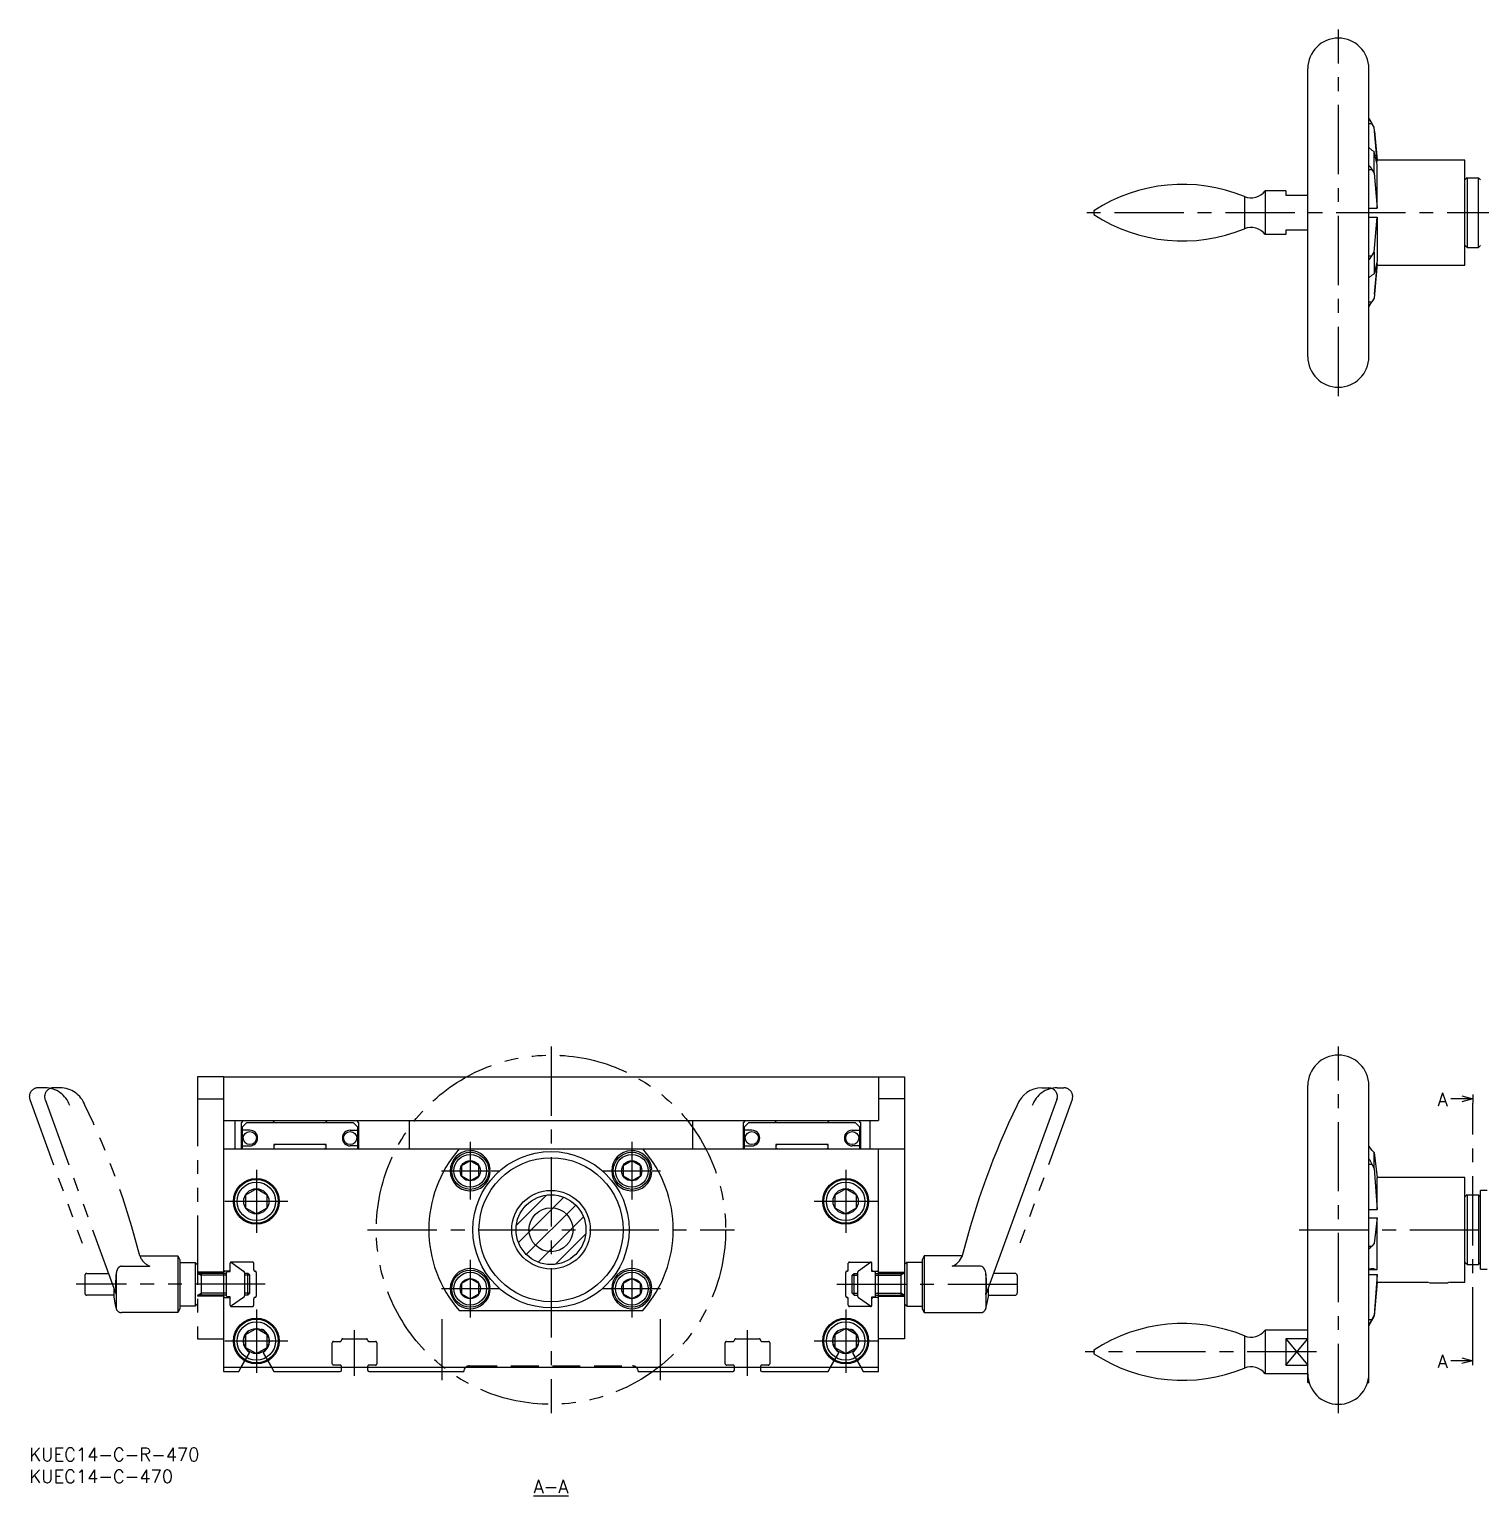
# Model space of a CAD drawing. Extents: x 0 to 849, y -11 to 401.
# Drawn here: x 0 to 332.5, y -10.9 to 325 of the extents above; entities that cross this region are included whole.
import ezdxf

# ---------------------------------------------------------------- set-up
doc = ezdxf.new("R2010")
doc.units = 0
doc.header["$LTSCALE"] = 0.5
for name, pattern in [('CENTER', [50.8, 31.75, -6.35, 6.35, -6.35]), ('DASHED', [19.05, 12.7, -6.35]), ('PHANTOM', [63.5, 31.75, -6.35, 6.35, -6.35, 6.35, -6.35])]:
    doc.linetypes.add(name, pattern=pattern)
for name, color, linetype in [('MSM_CENTER', 1, 'CENTER'), ('MSM_CONTINUOUS', 7, 'CONTINUOUS'), ('MSM_DASHED', 4, 'DASHED'), ('MSM_IMAGINARY', 6, 'PHANTOM'), ('MSM_NARROW', 5, 'CONTINUOUS'), ('MSM_PART_NUMBER', 7, 'CONTINUOUS')]:
    doc.layers.add(name, color=color, linetype=linetype)
doc.styles.get("Standard").update_dxf_attribs({"font": 'txt.shx', "height": 3, "bigfont": 'bigfont.shx'})

# ---------------------------------------------------------------- blocks, each defined once
blk = doc.blocks.new('*U2')
at = {"layer": 'MSM_PART_NUMBER'}
blk.add_text('KUEC14-C-R-470', height=3, dxfattribs=at).set_placement((0, -3))
blk = doc.blocks.new('*U3')
at = {"layer": 'MSM_PART_NUMBER'}
blk.add_text('KUEC14-C-470', height=3, dxfattribs=at).set_placement((0, -8))

msp = doc.modelspace()

# ---------------------------------------------------------------- linework, layer by layer
at = {"layer": 'MSM_CENTER'}
for p, q in [((299.85, 240.99), (299.85, 324.99)), ((848.65, 282.99), (241.85, 282.99)), ((119.5, 92), (119.5, 8)), ((299.85, 8), (299.85, 92)), ((330.65, 21), (330.65, 79)), ((101, 70.1), (101, 56.9)), ((138, 70.1), (138, 56.9)), ((52, 63.75), (52, 49.25)), ((94.4, 63.5), (107.6, 63.5)), ((131.4, 63.5), (144.6, 63.5)), ((187, 63.75), (187, 49.25)), ((59.25, 56.5), (44.75, 56.5)), ((194.25, 56.5), (179.75, 56.5)), ((77.5, 50), (161.5, 50)), ((290.85, 50), (363.95, 50)), ((101, 43.1), (101, 29.9)), ((138, 43.1), (138, 29.9)), ((185, 37.5), (228.3, 37.5)), ((94.4, 36.5), (107.6, 36.5)), ((131.4, 36.5), (144.6, 36.5)), ((52, 31.75), (52, 17.25)), ((187, 31.75), (187, 17.25)), ((74.5, 16.5), (74.5, 27)), ((94.5, 29.5), (94.5, 15.5)), ((144.5, 29.5), (144.5, 15.5)), ((164.5, 16.5), (164.5, 27)), ((59.25, 24.5), (44.75, 24.5)), ((194.25, 24.5), (179.75, 24.5)), ((294.85, 22), (241.85, 22))]:
    msp.add_line(p, q, dxfattribs=at)
at = {"layer": 'MSM_CONTINUOUS'}
for p, q in [((292.85, 249.99), (292.85, 315.99)), ((306.85, 249.99), (306.85, 315.99)), ((306.85, 304.59), (307.54, 303.41)), ((306.85, 303.41), (307.54, 303.41)), ((308.03, 302.58), (307.54, 303.41)), ((308.72, 294.67), (308.03, 302.58)), ((308.11, 301.69), (308.72, 294.99)), ((306.85, 297.93), (307.54, 297.31)), ((307.54, 297.31), (308.03, 297)), ((308.72, 294.06), (308.03, 297)), ((308.03, 292.03), (308.03, 297)), ((306.85, 292.86), (307.54, 292.86)), ((307.13, 293.51), (307.54, 292.86)), ((307.54, 292.86), (308.03, 292.03)), ((308.57, 294.67), (308.72, 294.67)), ((328.85, 294.99), (308.72, 294.99)), ((308.72, 294.67), (308.72, 294.99)), ((308.72, 283.99), (308.72, 294.06)), ((328.85, 270.99), (328.85, 294.99)), ((308.03, 292.03), (308.72, 283.99)), ((329.35, 290.99), (328.85, 290.49)), ((329.35, 290.99), (331.95, 290.99)), ((329.35, 290.99), (329.35, 274.99)), ((331.95, 274.99), (331.95, 290.99)), ((331.95, 290.99), (332.45, 290.49)), ((278.32, 286.68), (278.32, 279.3)), ((283.06, 287.99), (283.06, 277.99)), ((287.85, 287.99), (283.06, 287.99)), ((287.85, 287.99), (287.85, 286.99)), ((287.85, 286.99), (292.85, 286.99)), ((243.85, 283.41), (243.85, 282.58)), ((306.85, 283.99), (308.72, 283.99)), ((292.85, 278.99), (287.85, 278.99)), ((287.85, 278.99), (287.85, 277.99)), ((306.85, 281.99), (308.72, 281.99)), ((308.03, 273.96), (308.72, 281.99)), ((308.72, 281.99), (308.72, 271.93)), ((287.85, 277.99), (283.06, 277.99)), ((329.35, 274.99), (328.85, 275.49)), ((331.95, 274.99), (332.45, 275.49)), ((306.85, 273.12), (307.54, 273.12)), ((307.13, 272.47), (307.54, 273.12)), ((307.54, 273.12), (308.03, 273.96)), ((308.03, 273.96), (308.03, 268.98)), ((329.35, 274.99), (331.95, 274.99)), ((307.54, 268.68), (308.03, 268.98)), ((308.72, 271.93), (308.03, 268.98)), ((308.72, 271.31), (308.03, 263.4)), ((308.11, 264.29), (308.72, 270.99)), ((308.57, 271.31), (308.72, 271.31)), ((308.72, 271.31), (308.72, 270.99)), ((308.72, 270.99), (328.85, 270.99)), ((306.85, 268.05), (307.54, 268.68)), ((306.85, 261.39), (307.54, 262.58)), ((306.85, 262.58), (307.54, 262.58)), ((308.03, 263.4), (307.54, 262.58)), ((44.5, 85), (200.5, 85)), ((44.5, 85), (44.5, 75)), ((194.5, 85), (194.5, 75)), ((200.5, 85), (200.5, 25)), ((231.92, 82.5), (233.5, 82.5)), ((292.85, 15), (292.85, 83)), ((306.85, 15), (306.85, 83)), ((200.5, 80), (194.5, 80)), ((235.38, 79.81), (219.12, 35.14)), ((44.5, 75), (194.5, 75)), ((47.09, 75), (47.09, 68.5)), ((49, 75), (48.5, 74.5)), ((48.5, 74.5), (48.5, 68.5)), ((49.75, 74.5), (48.75, 73.5)), ((74.25, 74.5), (49.75, 74.5)), ((56.25, 74.5), (55.75, 75)), ((68.25, 75), (67.75, 74.5)), ((75.25, 73.5), (74.25, 74.5)), ((75.5, 74.5), (75, 75)), ((75.5, 68.5), (75.5, 74.5)), ((87, 75), (87, 68.5)), ((152, 68.5), (152, 75)), ((164, 75), (163.5, 74.5)), ((163.5, 74.5), (163.5, 68.5)), ((164.75, 74.5), (163.75, 73.5)), ((189.25, 74.5), (164.75, 74.5)), ((171.25, 74.5), (170.75, 75)), ((183.25, 75), (182.75, 74.5)), ((190.25, 73.5), (189.25, 74.5)), ((190.5, 74.5), (190, 75)), ((190.5, 68.5), (190.5, 74.5)), ((192.5, 75), (192.5, 68.5)), ((48.75, 73.5), (48.75, 68.5)), ((50.5, 72.8), (48.75, 72.8)), ((73.5, 72.8), (75.25, 72.8)), ((75.25, 68.5), (75.25, 73.5)), ((163.75, 73.5), (163.75, 68.5)), ((165.5, 72.8), (163.75, 72.8)), ((188.5, 72.8), (190.25, 72.8)), ((190.25, 68.5), (190.25, 73.5)), ((44.5, 68.5), (200.5, 68.5)), ((44.5, 68.5), (44.5, 17.5)), ((48.75, 69.2), (50.5, 69.2)), ((68, 69.5), (56, 69.5)), ((56, 69.5), (56, 68.55)), ((56.3, 69.5), (56, 69.2)), ((56, 68.55), (56.36, 68.5)), ((68, 69.2), (67.7, 69.5)), ((68, 68.55), (68, 69.5)), ((75.25, 69.2), (73.5, 69.2)), ((163.75, 69.2), (165.5, 69.2)), ((183, 69.5), (171, 69.5)), ((171.3, 69.5), (171, 69.2)), ((171, 69.5), (171, 68.55)), ((183, 69.2), (182.7, 69.5)), ((183, 68.55), (183, 69.5)), ((190.25, 69.2), (188.5, 69.2)), ((194.5, 17.5), (194.5, 68.5)), ((307.54, 68.26), (306.85, 69.21)), ((307.54, 68.26), (308.03, 67.67)), ((308.03, 67.67), (308.72, 61.96)), ((308.03, 64.05), (308.03, 67.67)), ((101, 65.81), (99, 64.65)), ((99, 64.65), (99, 62.34)), ((103, 64.65), (101, 65.81)), ((103, 62.34), (103, 64.65)), ((105.24, 63.83), (105.59, 63.86)), ((138, 65.81), (136, 64.65)), ((136, 64.65), (136, 62.34)), ((140, 64.65), (138, 65.81)), ((140, 62.34), (140, 64.65)), ((142.24, 63.83), (142.59, 63.86)), ((306.85, 65.03), (307.54, 65.03)), ((306.96, 66.08), (307.54, 65.03)), ((307.54, 65.03), (308.03, 64.05)), ((308.03, 64.05), (308.72, 54.65)), ((99, 62.34), (101, 61.19)), ((101, 61.19), (103, 62.34)), ((105.24, 63.16), (105.59, 63.14)), ((136, 62.34), (138, 61.19)), ((138, 61.19), (140, 62.34)), ((142.24, 63.16), (142.59, 63.14)), ((328.85, 62), (308.71, 62)), ((308.72, 54.65), (308.72, 61.96)), ((328.85, 38), (328.85, 62)), ((52, 59.38), (49.5, 57.94)), ((49.5, 57.94), (49.5, 55.05)), ((54.5, 57.94), (52, 59.38)), ((54.5, 55.05), (54.5, 57.94)), ((187, 59.38), (184.5, 57.94)), ((184.5, 57.94), (184.5, 55.05)), ((189.5, 57.94), (187, 59.38)), ((189.5, 55.05), (189.5, 57.94)), ((329.35, 58), (328.85, 57.5)), ((329.35, 58), (328.85, 57.5)), ((329.35, 58), (329.35, 42)), ((329.35, 58), (331.95, 58)), ((331.95, 58), (331.95, 42)), ((331.95, 58), (332.45, 57.5)), ((333.95, 59), (332.45, 59)), ((332.45, 41), (332.45, 59)), ((49.5, 55.05), (52, 53.61)), ((52, 53.61), (54.5, 55.05)), ((184.5, 55.05), (187, 53.61)), ((187, 53.61), (189.5, 55.05)), ((306.85, 54.65), (308.72, 54.65)), ((306.85, 52.74), (308.72, 52.74)), ((308.72, 52.74), (308.03, 46.87)), ((308.72, 40.91), (308.72, 52.74)), ((205, 44), (204.5, 43.13)), ((213.69, 44), (205, 44)), ((205, 44), (205, 31)), ((306.85, 46.25), (307.54, 46.25)), ((308.03, 46.87), (307.54, 46.25)), ((201, 42.5), (200.5, 42)), ((204.5, 42.5), (201, 42.5)), ((201, 42.5), (201, 32.5)), ((204.5, 43.13), (204.5, 31.86)), ((217.86, 41.65), (211.36, 41.65)), ((306.85, 40.91), (308.72, 40.91)), ((308.03, 41.02), (307.54, 41.03)), ((308.03, 41.02), (308.72, 40.91)), ((329.35, 42), (328.85, 42.5)), ((329.35, 42), (331.95, 42)), ((331.95, 42), (332.45, 42.5)), ((332.45, 41), (333.95, 41)), ((101, 38.81), (99, 37.65)), ((99, 37.65), (99, 35.34)), ((103, 37.65), (101, 38.81)), ((103, 35.34), (103, 37.65)), ((138, 38.81), (136, 37.65)), ((136, 37.65), (136, 35.34)), ((140, 37.65), (138, 38.81)), ((140, 35.34), (140, 37.65)), ((219.12, 39.85), (219.12, 31.97)), ((225.8, 40), (220.89, 40)), ((226.3, 39.5), (226.3, 35.5)), ((306.85, 39.74), (308.72, 39.74)), ((308.72, 39.74), (308.03, 30.4)), ((308.72, 38), (308.03, 30.16)), ((308.72, 38), (308.72, 39.74)), ((308.72, 38), (320.36, 38)), ((320.43, 38.01), (320.8, 37.8)), ((320.8, 37.8), (324.91, 37.8)), ((325.27, 38.01), (324.91, 37.8)), ((325.35, 38), (328.85, 38)), ((99, 35.34), (101, 34.19)), ((101, 34.19), (103, 35.34)), ((105.24, 36.83), (105.59, 36.86)), ((105.24, 36.16), (105.59, 36.14)), ((136, 35.34), (138, 34.19)), ((138, 34.19), (140, 35.34)), ((142.24, 36.83), (142.59, 36.86)), ((142.24, 36.16), (142.59, 36.14)), ((219.62, 36.52), (219.62, 34.5)), ((219.62, 35), (225.8, 35)), ((98.48, 31.5), (140.52, 31.5)), ((200.5, 33), (201, 32.5)), ((201, 32.5), (204.5, 32.5)), ((204.5, 31.86), (205, 31)), ((205, 31), (217.86, 31)), ((308.03, 30.4), (307.54, 29.42)), ((308.03, 30.16), (308.03, 30.4)), ((52, 27.38), (49.5, 25.94)), ((54.5, 25.94), (52, 27.38)), ((187, 27.38), (184.5, 25.94)), ((189.5, 25.94), (187, 27.38)), ((283.06, 27), (283.06, 17)), ((292.85, 27), (283.06, 27)), ((307.54, 29.42), (306.85, 28.11)), ((306.85, 29.42), (307.54, 29.42)), ((49.5, 25.94), (49.5, 23.05)), ((54.5, 23.05), (54.5, 25.94)), ((184.5, 25.94), (184.5, 23.05)), ((189.5, 23.05), (189.5, 25.94)), ((200.5, 25), (194.5, 25)), ((278.32, 25.69), (278.32, 18.31)), ((292.85, 25), (287.85, 25)), ((287.85, 25), (287.85, 19)), ((49.5, 23.05), (52, 21.61)), ((52, 21.61), (54.5, 23.05)), ((184.5, 23.05), (187, 21.61)), ((187, 21.61), (189.5, 23.05)), ((243.85, 22.41), (243.85, 21.59)), ((44.5, 18.5), (194.5, 18.5)), ((44.5, 17.5), (47.96, 17.5)), ((47.96, 17.5), (48.54, 18.5)), ((55.46, 18.5), (56.04, 17.5)), ((56.04, 17.5), (71.2, 17.5)), ((71.5, 17.8), (71.5, 18.5)), ((77.5, 18.5), (77.5, 17.8)), ((77.8, 17.5), (99.5, 17.5)), ((139.5, 17.5), (161.2, 17.5)), ((161.5, 17.8), (161.5, 18.5)), ((167.5, 18.5), (167.5, 17.8)), ((167.8, 17.5), (182.96, 17.5)), ((182.96, 17.5), (183.54, 18.5)), ((190.46, 18.5), (191.04, 17.5)), ((191.04, 17.5), (194.5, 17.5)), ((292.85, 17), (283.06, 17)), ((287.85, 19), (292.85, 19)), ((292.85, 15), (293.14, 15)), ((306.56, 15), (306.85, 15))]:
    msp.add_line(p, q, dxfattribs=at)
for centre, radius in [((50.5, 71), 1.5), ((73.5, 71), 1.5), ((165.5, 71), 1.5), ((188.5, 71), 1.5), ((101, 63.5), 4.25), ((101, 63.5), 3.75), ((119.5, 50), 17.9), ((138, 63.5), 4.25), ((138, 63.5), 3.75), ((101, 63.5), 2.31), ((119.5, 50), 16.5), ((138, 63.5), 2.31), ((52, 56.5), 5.25), ((52, 56.5), 5), ((52, 56.5), 4.4), ((187, 56.5), 5.25), ((187, 56.5), 5), ((187, 56.5), 4.4), ((52, 56.5), 2.89), ((119.5, 50), 9), ((119.5, 50), 8), ((187, 56.5), 2.89), ((119.5, 50), 5.05), ((101, 36.5), 4.25), ((138, 36.5), 4.25), ((101, 36.5), 3.75), ((101, 36.5), 2.31), ((138, 36.5), 3.75), ((138, 36.5), 2.31), ((52, 24.5), 5.25), ((52, 24.5), 5), ((52, 24.5), 4.4), ((52, 24.5), 2.89), ((187, 24.5), 5.25), ((187, 24.5), 5), ((187, 24.5), 4.4), ((187, 24.5), 2.89)]:
    msp.add_circle(centre, radius, dxfattribs=at)
for centre, radius, start, end in [((299.85, 315.99), 7, 0, 180), ((305.76, 292.54), 1.68, 35.2304, 49.538), ((264.18, 252.49), 37, 67.5292, 123.3286), ((279.85, 290.38), 4, 247.5292, 323.3617), ((264.18, 313.49), 37, 236.6714, 292.4708), ((279.85, 275.6), 4, 36.6383, 112.4708), ((305.76, 273.44), 1.68, 310.462, 324.7696), ((299.85, 249.99), 7, 180, 0), ((299.85, 83), 7, 0, 180), ((231.92, 76.5), 6, 90, 160), ((233.5, 80.5), 2, 340, 90), ((388.26, 0.05), 180, 154.1431, 165.8569), ((50.5, 71), 1.8, 270, 90), ((73.5, 71), 1.8, 90, 270), ((165.5, 71), 1.8, 270, 90), ((188.5, 71), 1.8, 90, 270), ((68, 67.25), 1.3, 90, 105.9424), ((119.5, 50), 28, 138.6456, 221.3544), ((101, 63.5), 4.6, 4.5, 355.5), ((138, 63.5), 4.6, 4.5, 355.5), ((119.5, 50), 28, 318.6456, 41.3544), ((171, 67.25), 1.3, 74.0576, 90), ((183, 67.25), 1.3, 90, 105.9424), ((305.3, 64.98), 1.99, 33.4499, 38.8816), ((209.96, 45.4), 4, 290.5, 340), ((305.28, 48.02), 2.87, 303.1964, 322.0119), ((101, 36.5), 4.6, 4.5, 355.5), ((138, 36.5), 4.6, 4.5, 355.5), ((217.73, 40.45), 1.21, 25.2424, 83.483), ((215.89, 39.57), 3.24, 4.951, 25.4482), ((307.52, 39.71), 1.32, 89.1756, 120.4726), ((197.86, 37.5), 21.39, 353.6799, 6.3209), ((225.8, 39.5), 0.5, 0, 90), ((197.86, 37.5), 21.97, 345.4299, 352.152), ((225.8, 35.5), 0.5, 270, 360), ((217.86, 32.3), 1.3, 270, 345.4299), ((264.18, -8.5), 37, 67.5292, 123.3286), ((279.85, 29.39), 4, 247.5292, 323.3617), ((131.21, 123.62), 200, 331.4254, 332.1391), ((264.18, 52.5), 37, 236.6714, 292.4708), ((71.2, 17.8), 0.3, 270, 0), ((77.8, 17.8), 0.3, 180, 270), ((100.8, 17.5), 1.3, 129.7151, 180), ((138.2, 17.5), 1.3, 0, 50.2849), ((161.2, 17.8), 0.3, 270, 0), ((167.8, 17.8), 0.3, 180, 270), ((279.85, 14.61), 4, 36.6383, 112.4708), ((299.85, 17), 7, 180, 0)]:
    msp.add_arc(centre, radius, start, end, dxfattribs=at)
at = {"layer": 'MSM_DASHED'}
for p, q in [((45.7, 40.5), (44.8, 40.5)), ((46, 40.8), (46, 42.3)), ((51.1, 42.6), (46.3, 42.6)), ((51.4, 40.8), (51.4, 42.3)), ((187.6, 40.8), (187.6, 42.3)), ((187.9, 42.6), (192.7, 42.6)), ((192.69, 42.46), (189.91, 40.52)), ((193, 40.4), (193, 42.3)), ((193.6, 40.4), (193, 40.4)), ((193.3, 40.5), (194.2, 40.5)), ((52, 34.8), (52, 40.2)), ((187, 34.8), (187, 40.2)), ((188.5, 39.56), (188.93, 40)), ((188.5, 39.56), (189.7, 39.56)), ((188.5, 35.43), (188.5, 39.56)), ((188.93, 35), (188.93, 40)), ((188.93, 40), (189.7, 40)), ((189.7, 40.11), (189.7, 34.88)), ((193.8, 34.8), (193.8, 40.2)), ((193.8, 40), (200.3, 40)), ((193.8, 39.56), (199.6, 39.56)), ((194.5, 40.25), (200.5, 40.25)), ((200.4, 40.02), (199.6, 39.56)), ((199.6, 40), (199.6, 35)), ((44.8, 34.5), (45.7, 34.5)), ((46, 32.7), (46, 34.2)), ((51.4, 32.7), (51.4, 34.2)), ((187.6, 32.7), (187.6, 34.2)), ((188.5, 35.43), (189.7, 35.43)), ((188.93, 35), (188.5, 35.43)), ((188.93, 35), (189.7, 35)), ((189.91, 34.47), (192.69, 32.53)), ((193, 32.7), (193, 34.6)), ((193, 34.6), (193.6, 34.6)), ((194.2, 34.5), (193.3, 34.5)), ((193.8, 35.43), (199.6, 35.43)), ((193.8, 35), (200.3, 35)), ((194.5, 34.75), (200.5, 34.75)), ((200.4, 34.97), (199.6, 35.43)), ((46.3, 32.4), (51.1, 32.4)), ((192.7, 32.4), (187.9, 32.4)), ((69.4, 19.3), (69.4, 24.1)), ((69.7, 24.4), (71.2, 24.4)), ((71.8, 25), (77.2, 25)), ((77.8, 24.4), (79.3, 24.4)), ((79.6, 24.1), (79.6, 19.3)), ((159.4, 19.3), (159.4, 24.1)), ((159.7, 24.4), (161.2, 24.4)), ((161.8, 25), (167.2, 25)), ((167.8, 24.4), (169.3, 24.4)), ((169.6, 24.1), (169.6, 19.3)), ((48.54, 18.5), (50.36, 21.65)), ((53.64, 21.65), (55.46, 18.5)), ((183.54, 18.5), (185.36, 21.65)), ((188.64, 21.65), (190.46, 18.5)), ((71.2, 19), (69.7, 19)), ((71.5, 18.5), (71.5, 18.7)), ((77.5, 18.7), (77.5, 18.5)), ((79.3, 19), (77.8, 19)), ((100.8, 18.8), (138.2, 18.8)), ((161.2, 19), (159.7, 19)), ((161.5, 18.5), (161.5, 18.7)), ((167.5, 18.7), (167.5, 18.5)), ((169.3, 19), (167.8, 19))]:
    msp.add_line(p, q, dxfattribs=at)
for centre, radius, start, end in [((44.8, 40.8), 0.3, 180, 270), ((45.7, 40.8), 0.3, 270, 0), ((46.3, 42.3), 0.3, 90, 180), ((51.1, 42.3), 0.3, 0, 90), ((51.7, 40.8), 0.3, 180, 270), ((51.7, 40.2), 0.3, 0, 90), ((187.3, 40.2), 0.3, 90, 180), ((187.3, 40.8), 0.3, 270, 0), ((187.9, 42.3), 0.3, 90, 180), ((190.2, 40.11), 0.5, 125, 180), ((192.8, 42.3), 0.2, 0, 125), ((192.7, 42.3), 0.3, 0, 90), ((193.3, 40.8), 0.3, 180, 270), ((193.6, 40.2), 0.2, 0, 90), ((194.2, 40.8), 0.3, 270, 0), ((200.3, 40.2), 0.2, 270, 0), ((44.8, 34.2), 0.3, 90, 180), ((45.7, 34.2), 0.3, 0, 90), ((51.7, 34.2), 0.3, 90, 180), ((51.7, 34.8), 0.3, 270, 0), ((187.3, 34.8), 0.3, 180, 270), ((187.3, 34.2), 0.3, 0, 90), ((190.2, 34.88), 0.5, 180, 235), ((193.3, 34.2), 0.3, 90, 180), ((193.6, 34.8), 0.2, 270, 0), ((194.2, 34.2), 0.3, 0, 90), ((200.3, 34.8), 0.2, 0, 90), ((46.3, 32.7), 0.3, 180, 270), ((51.1, 32.7), 0.3, 270, 0), ((187.9, 32.7), 0.3, 180, 270), ((192.8, 32.7), 0.2, 235, 0), ((192.7, 32.7), 0.3, 270, 0), ((52, 24.5), 3, 305.2159, 234.7841), ((187, 24.5), 3, 305.2159, 234.7841), ((69.7, 24.1), 0.3, 90, 180), ((71.2, 24.7), 0.3, 270, 0), ((71.8, 24.7), 0.3, 90, 180), ((77.2, 24.7), 0.3, 0, 90), ((77.8, 24.7), 0.3, 180, 270), ((79.3, 24.1), 0.3, 0, 90), ((159.7, 24.1), 0.3, 90, 180), ((161.2, 24.7), 0.3, 270, 0), ((161.8, 24.7), 0.3, 90, 180), ((167.2, 24.7), 0.3, 0, 90), ((167.8, 24.7), 0.3, 180, 270), ((169.3, 24.1), 0.3, 0, 90), ((50.1, 21.8), 0.3, 330, 54.7841), ((53.9, 21.8), 0.3, 125.2159, 210), ((185.1, 21.8), 0.3, 330, 54.7841), ((188.9, 21.8), 0.3, 125.2159, 210), ((69.7, 19.3), 0.3, 180, 270), ((71.2, 18.7), 0.3, 0, 90), ((77.8, 18.7), 0.3, 90, 180), ((79.3, 19.3), 0.3, 270, 0), ((100.8, 17.5), 1.3, 90, 129.7151), ((138.2, 17.5), 1.3, 50.2849, 90), ((159.7, 19.3), 0.3, 180, 270), ((161.2, 18.7), 0.3, 0, 90), ((167.8, 18.7), 0.3, 90, 180), ((169.3, 19.3), 0.3, 270, 0)]:
    msp.add_arc(centre, radius, start, end, dxfattribs=at)
at = {"layer": 'MSM_IMAGINARY'}
for p, q in [((44.5, 85), (38.5, 85)), ((38.5, 85), (38.5, 25)), ((3.58, 82.5), (2, 82.5)), ((7.08, 82.5), (5.5, 82.5)), ((235.42, 82.5), (237, 82.5)), ((0.12, 79.81), (12.1, 46.89)), ((3.62, 79.81), (19.88, 35.14)), ((38.5, 80), (44.5, 80)), ((238.88, 79.81), (226.9, 46.89)), ((44.5, 75), (44.5, 68.5)), ((25.31, 44), (34, 44)), ((34, 44), (34.5, 43.13)), ((34, 44), (34, 31)), ((21.14, 41.65), (27.64, 41.65)), ((34.5, 43.13), (34.5, 31.86)), ((34.5, 42.5), (38, 42.5)), ((38, 42.5), (38.5, 42)), ((38, 42.5), (38, 32.5)), ((45.4, 40.4), (46, 40.4)), ((46, 40.4), (46, 40.8)), ((46.31, 42.46), (49.09, 40.52)), ((54, 37.5), (10.7, 37.5)), ((12.7, 39.5), (12.7, 35.5)), ((13.2, 40), (18.11, 40)), ((19.88, 39.85), (19.88, 31.97)), ((44.5, 40.25), (38.5, 40.25)), ((38.6, 40.02), (39.4, 39.56)), ((45.2, 40), (38.7, 40)), ((39.4, 40), (39.4, 35)), ((45.2, 39.56), (39.4, 39.56)), ((45.2, 34.8), (45.2, 40.2)), ((49.3, 40.11), (49.3, 34.88)), ((50.07, 40), (49.3, 40)), ((50.5, 39.56), (49.3, 39.56)), ((50.07, 35), (50.07, 40)), ((50.5, 39.56), (50.07, 40)), ((50.5, 35.43), (50.5, 39.56)), ((19.38, 35), (13.2, 35)), ((19.38, 36.52), (19.38, 34.5)), ((44.5, 34.75), (38.5, 34.75)), ((38.6, 34.97), (39.4, 35.43)), ((45.2, 35), (38.7, 35)), ((45.2, 35.43), (39.4, 35.43)), ((46, 34.6), (45.4, 34.6)), ((46, 34.2), (46, 34.6)), ((49.09, 34.47), (46.31, 32.53)), ((50.5, 35.43), (49.3, 35.43)), ((50.07, 35), (49.3, 35)), ((50.07, 35), (50.5, 35.43)), ((34, 31), (21.14, 31)), ((34.5, 31.86), (34, 31)), ((38, 32.5), (34.5, 32.5)), ((38.5, 33), (38, 32.5)), ((38.5, 25), (44.5, 25))]:
    msp.add_line(p, q, dxfattribs=at)
msp.add_circle((119.5, 50), 40, dxfattribs=at)
for centre, radius, start, end in [((2, 80.5), 2, 90, 200), ((5.5, 80.5), 2, 90, 200), ((3.58, 76.5), 6, 19.086, 90), ((7.08, 76.5), 6, 20, 90), ((235.42, 76.5), 6, 90, 160.914), ((237, 80.5), 2, 340, 90), ((-149.26, 0.05), 180, 14.1431, 25.8569), ((29.04, 45.4), 4, 200, 249.5), ((23.11, 39.57), 3.24, 154.5518, 175.049), ((21.27, 40.45), 1.21, 96.517, 154.7576), ((45.4, 40.2), 0.2, 90, 180), ((46.2, 42.3), 0.2, 55, 180), ((48.8, 40.11), 0.5, 0, 55), ((13.2, 39.5), 0.5, 90, 180), ((41.14, 37.5), 21.39, 173.6791, 186.3201), ((38.7, 40.2), 0.2, 180, 270), ((13.2, 35.5), 0.5, 180, 270), ((41.14, 37.5), 21.97, 187.848, 194.5701), ((38.7, 34.8), 0.2, 90, 180), ((45.4, 34.8), 0.2, 180, 270), ((48.8, 34.88), 0.5, 305, 0), ((21.14, 32.3), 1.3, 194.5701, 270), ((46.2, 32.7), 0.2, 180, 305)]:
    msp.add_arc(centre, radius, start, end, dxfattribs=at)
at = {"layer": 'MSM_NARROW'}
for p, q in [((111.57, 51.05), (118.45, 57.93)), ((112.06, 47.05), (122.45, 57.43)), ((113.84, 44.34), (125.16, 55.65)), ((116.55, 42.56), (126.94, 52.94)), ((120.55, 42.07), (127.43, 48.95)), ((287.85, 25), (292.85, 19)), ((287.85, 19), (292.85, 25))]:
    msp.add_line(p, q, dxfattribs=at)
at = {"layer": 'MSM_PART_NUMBER'}
for p, q in [((328.15, 80.67), (330.65, 80)), ((330.65, 81), (330.65, 79)), ((330.65, 80), (325.65, 80)), ((330.65, 80), (328.15, 79.33)), ((328.15, 20.67), (330.65, 20)), ((330.65, 19), (330.65, 21)), ((330.65, 20), (325.65, 20)), ((330.65, 20), (328.15, 19.33))]:
    msp.add_line(p, q, dxfattribs=at)

# ---------------------------------------------------------------- block references
at = {"layer": 'MSM_CONTINUOUS'}
for name in ['*U2', '*U3']:
    msp.add_blockref(name, (0, 0), dxfattribs=at)

# ---------------------------------------------------------------- texts
at = {"layer": 'MSM_PART_NUMBER'}
for s, p in [('A', (322.56, 78.34)), ('A', (322.56, 18.34)), ('%%UA-A', (115.5, -10.33))]:
    msp.add_text(s, height=3, dxfattribs=at).set_placement(p)

doc.saveas('drawing.dxf')
